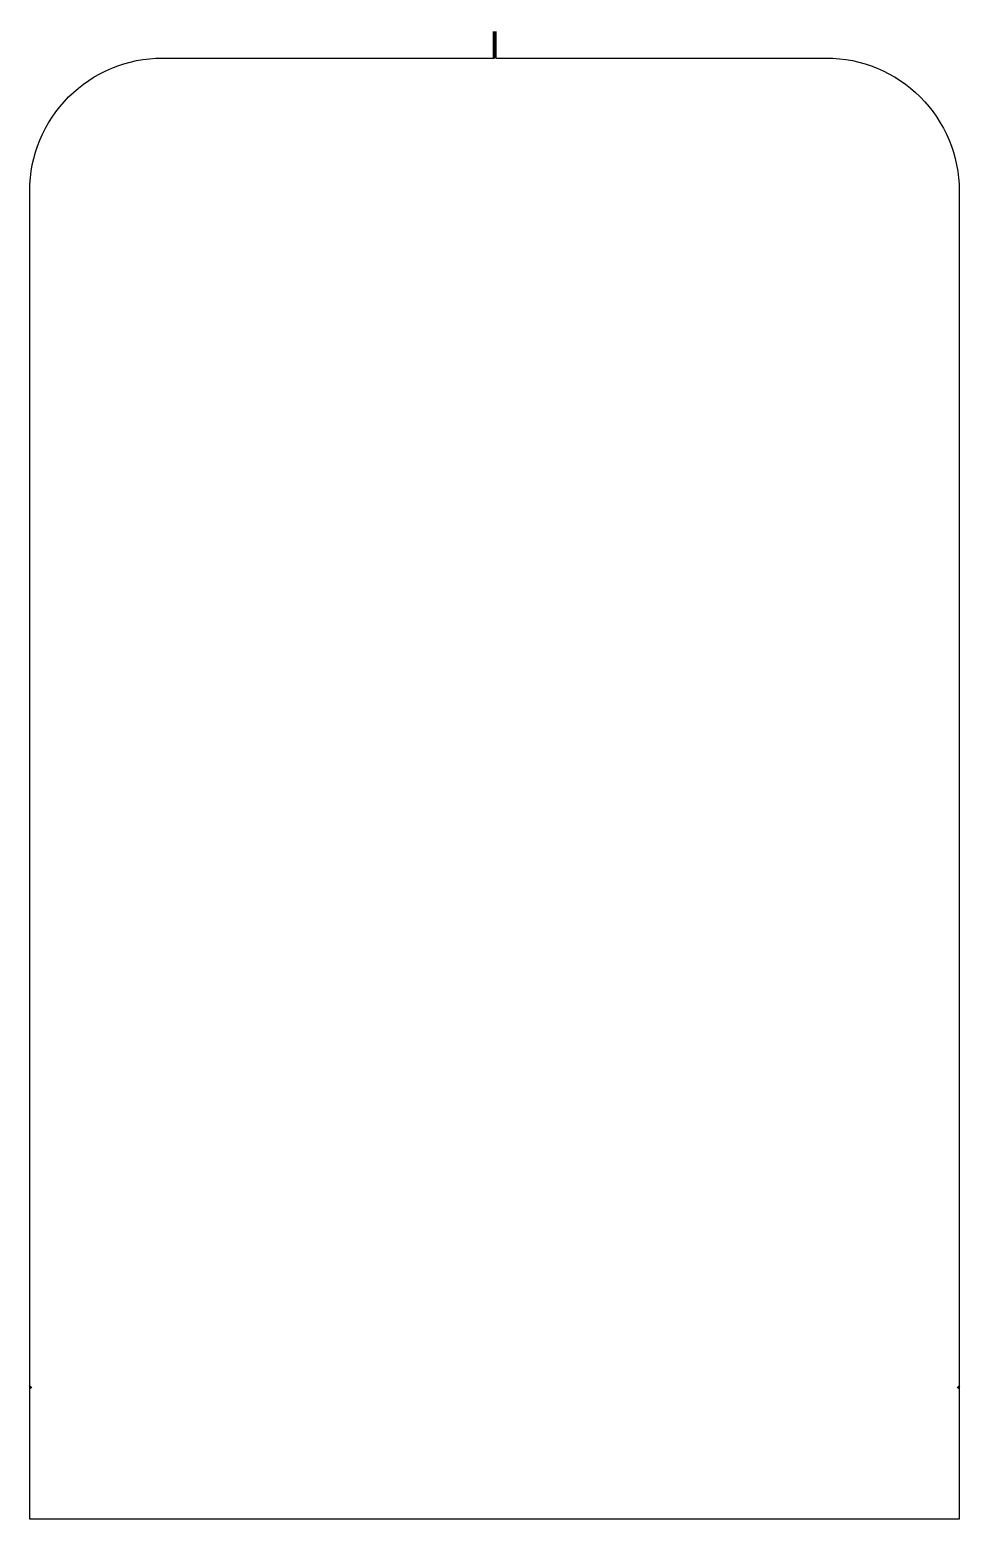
# Model space of a CAD drawing. Header units: millimetres. Extents: x 81 to 151, y 128 to 240.
import ezdxf

# ---------------------------------------------------------------- set-up
doc = ezdxf.new("R2010")
doc.units = ezdxf.units.MM
doc.linetypes.add('K5LT32768', pattern=[0])
doc.layers.add('Системный слой', color=7, linetype='Continuous')

msp = doc.modelspace()

# ---------------------------------------------------------------- linework, layer by layer
msp.add_lwpolyline([(116.09, 240.03), (116.09, 238.03), (140.99, 238.03, -0.414214), (150.99, 228.03), (150.99, 128.03), (80.99, 128.03), (80.99, 228.03, -0.414214), (90.99, 238.03), (115.99, 238.03), (115.99, 240.03), (115.99, 240.03)], format="xyb")
at = {"color": 2, "const_width": 0.25}
for points in [[(115.99, 240.03), (115.99, 238.03)], [(116.09, 238.03), (116.09, 238.03)]]:
    msp.add_lwpolyline(points, dxfattribs=at)
at = {"color": 5}
for points in [[(115.99, 238.03), (115.99, 240.03)], [(116.09, 238.03), (116.09, 238.03)]]:
    msp.add_lwpolyline(points, dxfattribs=at)
at = {"layer": 'Системный слой', "color": 150, "linetype": 'K5LT32768', "lineweight": 60}
for p, q in [((81.09, 138.03), (80.99, 137.93)), ((150.99, 137.93), (150.89, 138.03))]:
    msp.add_line(p, q, dxfattribs=at)

doc.saveas('drawing.dxf')
